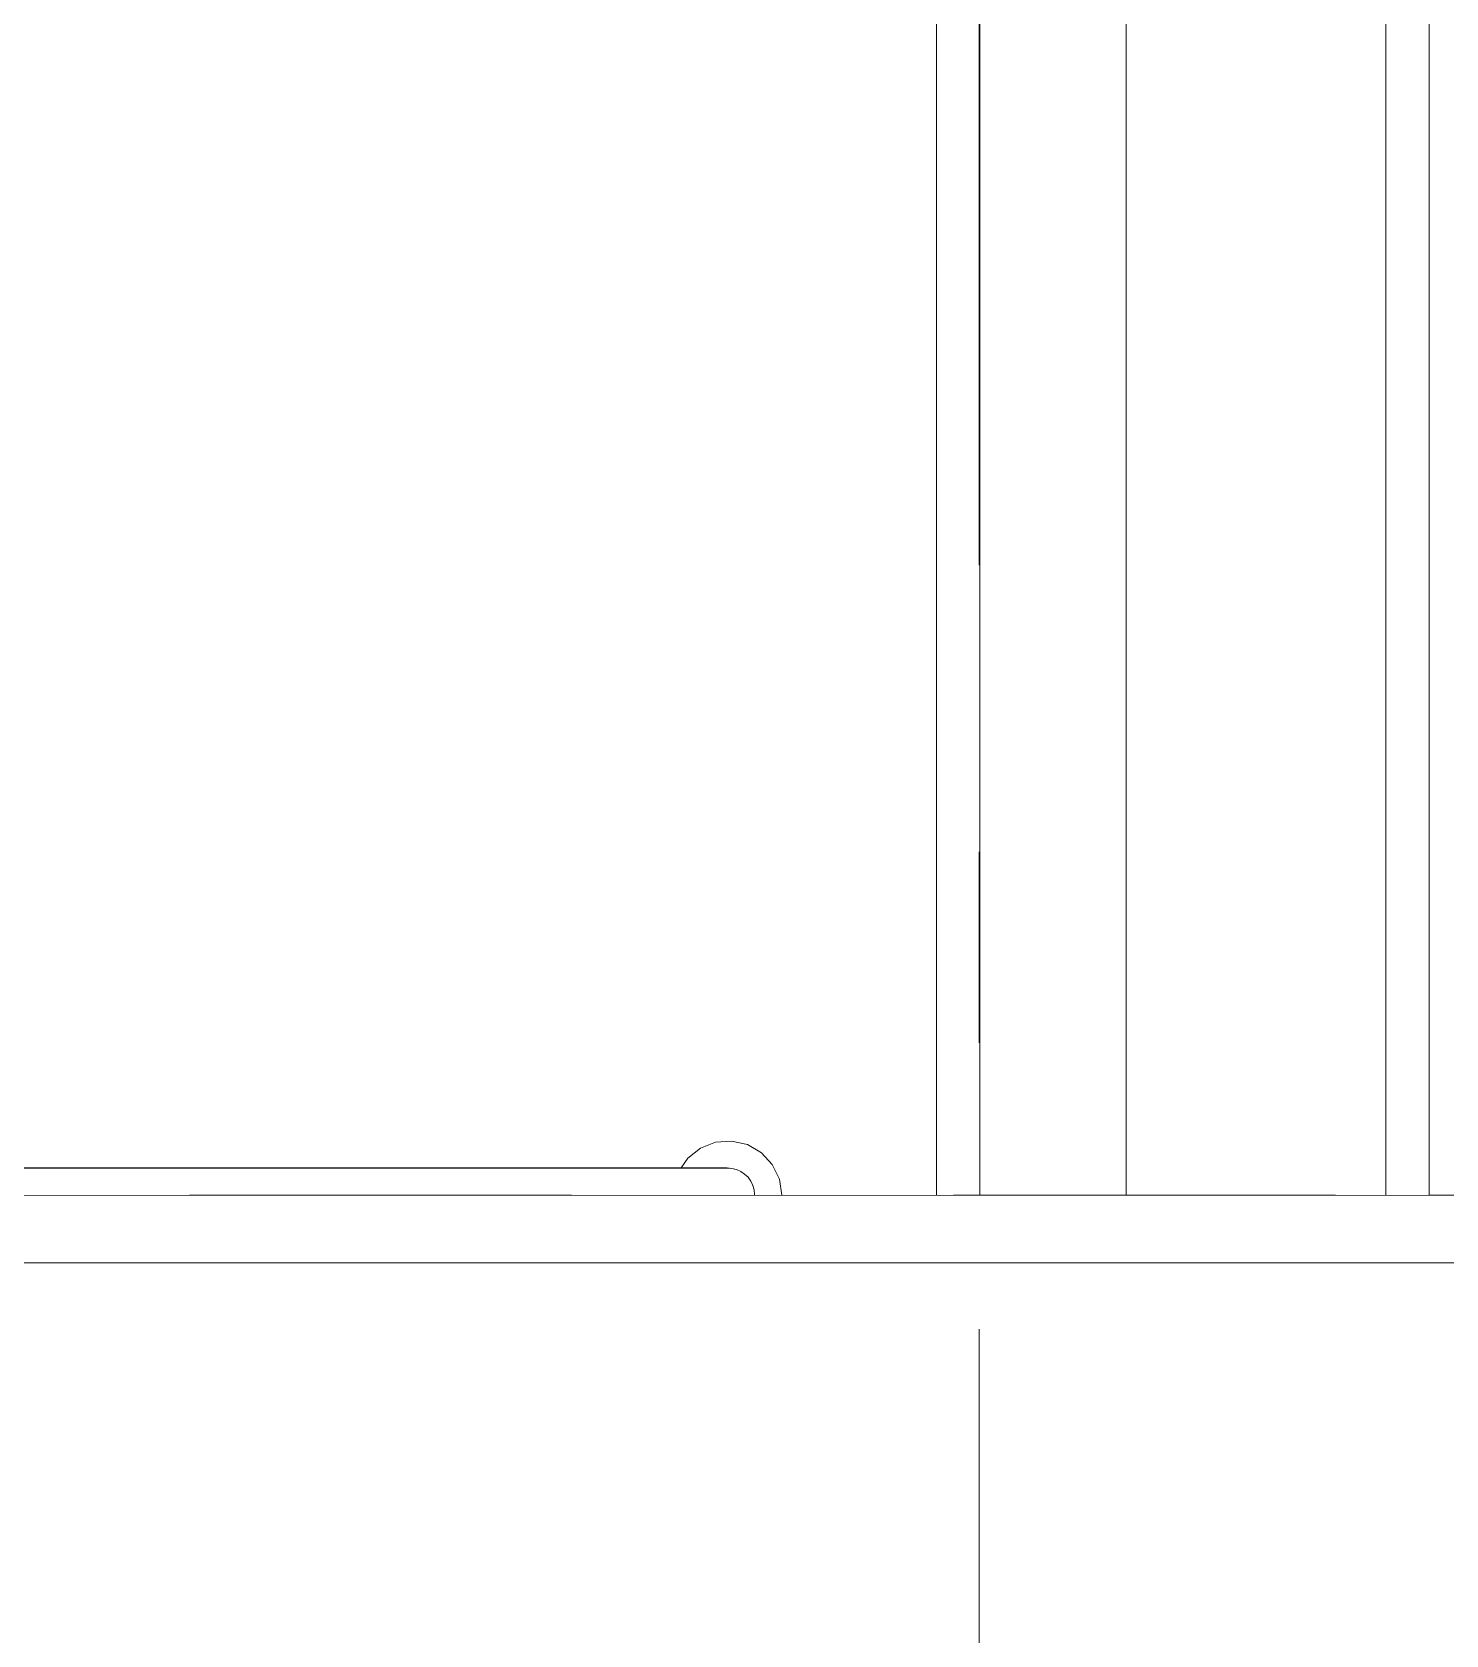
# Model space of a CAD drawing. Header units: millimetres. Extents: x -48147 to 1417267, y -496296 to 18123.
# Drawn here: x 1380182 to 1380704, y -487385 to -486793 of the extents above; entities that cross this region are included whole.
import ezdxf
from ezdxf.enums import TextEntityAlignment as Align

# ---------------------------------------------------------------- set-up
doc = ezdxf.new("R2010")
doc.units = ezdxf.units.MM
doc.header["$MEASUREMENT"] = 0
for name, pattern in [('Dashed', [2822.222233, 1411.111116, -1411.111116]), ('Double Dashed', [546.805537, 264.583325, -105.833328, 70.555556, -105.833328]), ('Wipeout_Contour', [1000, 0, -1000])]:
    doc.linetypes.add(name, pattern=pattern)
for name, color, linetype, lineweight, true_color in [('0_Pen_No__105', 7, 'Continuous', 15, 0xa6a6a6), ('New_A-15-MG_Structural_Grid_Phase_2_Pen_No__222', 7, 'Continuous', 13, 0x65af33), ('New_A-35-M_FFE_Sanitary_Pen_No__74', 7, 'Continuous', 20, 0x606060), ('New_ArchiCAD Doors_Pen_No__63', 7, 'Continuous', 20, 0x606060)]:
    doc.layers.add(name, color=color, linetype=linetype, lineweight=lineweight, true_color=true_color)
for name, color, linetype in [('New_A-15-MG_Structural_Grid_Phase_2', 7, 'Continuous'), ('New_A-20-M_Floor_Slab', 7, 'Continuous'), ('New_A-25-M_Wall_Int', 7, 'Continuous'), ('New_A-35-M_FFE_Sanitary', 7, 'Continuous'), ('New_ArchiCAD Doors', 7, 'Continuous')]:
    doc.layers.add(name, color=color, linetype=linetype)
doc.layers.add('New_A-20-M_Floor_Slab_Pen_No__4', color=7, linetype='Continuous', lineweight=20)
doc.styles.add('GENERATED_STYLE_2', font='')
doc.styles.get('GENERATED_STYLE_2').set_extended_font_data('Swis721 BT')

# ---------------------------------------------------------------- blocks, each defined once
blk = doc.blocks.new('Section Elem_10_2', base_point=(1376122.47, -491272.82))
at = {"color": 254, "linetype": 'Wipeout_Contour', "lineweight": 0, "ltscale": 5852456.541347452}
blk.add_wipeout([(1376240.54, -487222.82), (1376240.54, -487247.82), (1382964.75, -487247.82), (1382964.75, -487222.82)], dxfattribs=at).dxf.layer = 'New_A-20-M_Floor_Slab'
at = {"layer": 'New_A-20-M_Floor_Slab_Pen_No__4', "linetype": 'Continuous'}
for p, q in [((1380531.99, -487222.82), (1376265.47, -487222.82)), ((1382964.75, -487222.82), (1380585.99, -487222.82))]:
    blk.add_line(p, q, dxfattribs=at)
at = {"color": 254, "linetype": 'Wipeout_Contour', "lineweight": 0, "ltscale": 5852656.399980441}
blk.add_wipeout([(1376240.54, -487247.82), (1376240.54, -487522.82), (1382964.75, -487522.82), (1382964.75, -487247.82)], dxfattribs=at).dxf.layer = 'New_A-20-M_Floor_Slab'
at = {"layer": 'New_A-20-M_Floor_Slab_Pen_No__4', "linetype": 'Continuous'}
blk.add_line((1382964.75, -487247.82), (1376240.54, -487247.82), dxfattribs=at)
blk = doc.blocks.new('Section Elem_36_2', base_point=(1376122.47, -491272.82))
at = {"color": 254, "linetype": 'Wipeout_Contour', "lineweight": 0, "ltscale": 39514245.76056663}
blk.add_wipeout([(1379695.72, -484247.82), (1379695.72, -487222.82), (1379819.01, -487222.82), (1379819.01, -487219.84), (1379820.76, -487214.14), (1379824.12, -487209.22), (1379828.78, -487205.5), (1379834.33, -487203.32), (1379840.28, -487202.88), (1379846.09, -487204.2), (1379851.25, -487207.19), (1379855.31, -487211.56), (1379855.92, -487212.82), (1380421.67, -487212.82), (1380424.12, -487209.22), (1380428.78, -487205.5), (1380434.33, -487203.32), (1380440.28, -487202.88), (1380446.09, -487204.2), (1380451.25, -487207.19), (1380455.31, -487211.56), (1380457.9, -487216.93), (1380458.78, -487222.82), (1380515.99, -487222.82), (1380515.99, -484764.82), (1380531.99, -484764.82), (1380531.99, -484247.82)], dxfattribs=at).dxf.layer = 'New_A-25-M_Wall_Int'
blk = doc.blocks.new('Section Elem_69_2', base_point=(1376122.47, -491272.82))
at = {"color": 254, "linetype": 'Wipeout_Contour', "lineweight": 0, "ltscale": 5854324.654486628}
blk.add_wipeout([(1380531.99, -484830.82), (1380515.99, -484830.82), (1380515.99, -487222.82), (1380531.99, -487222.82)], dxfattribs=at).dxf.layer = 'New_ArchiCAD Doors'
at = {"color": 254, "linetype": 'Wipeout_Contour', "lineweight": 0, "ltscale": 5854950.977162401}
blk.add_wipeout([(1380681.99, -484830.82), (1380681.99, -487222.82), (1380697.99, -487222.82), (1380697.99, -484830.82)], dxfattribs=at).dxf.layer = 'New_ArchiCAD Doors'
at = {"layer": 'New_ArchiCAD Doors_Pen_No__63', "linetype": 'Continuous'}
for p, q in [((1380515.99, -487222.82), (1380515.99, -484830.82)), ((1380697.99, -487222.82), (1380697.99, -484830.82))]:
    blk.add_line(p, q, dxfattribs=at)
at = {"color": 254, "linetype": 'Wipeout_Contour', "lineweight": 0, "ltscale": 5854744.325655268}
blk.add_wipeout([(1380585.99, -484837.82), (1380585.99, -487222.82), (1380681.99, -487222.82), (1380681.99, -484837.82)], dxfattribs=at).dxf.layer = 'New_ArchiCAD Doors'
at = {"layer": 'New_ArchiCAD Doors_Pen_No__63', "linetype": 'Continuous'}
blk.add_line((1380681.99, -487222.82), (1380681.99, -484837.82), dxfattribs=at)
at = {"color": 254, "linetype": 'Wipeout_Contour', "lineweight": 0, "ltscale": 5854450.74567946}
blk.add_wipeout([(1380531.99, -487222.82), (1380585.99, -487222.82), (1380585.99, -484821.82), (1380531.99, -484821.82)], dxfattribs=at).dxf.layer = 'New_ArchiCAD Doors'
at = {"layer": 'New_ArchiCAD Doors_Pen_No__63', "linetype": 'Continuous'}
for p, q in [((1380531.99, -484830.82), (1380531.99, -487222.82)), ((1380585.99, -484837.82), (1380585.99, -487222.82))]:
    blk.add_line(p, q, dxfattribs=at)
blk = doc.blocks.new('Section Elem_214_2', base_point=(1376122.47, -491272.82))
at = {"color": 254, "linetype": 'Wipeout_Contour', "lineweight": 0, "ltscale": 5854447.150754228}
blk.add_wipeout([(1379888.79, -487212.82), (1379888.7, -487212.95), (1380388.87, -487212.95), (1380388.77, -487212.82)], dxfattribs=at).dxf.layer = 'New_A-35-M_FFE_Sanitary'
at = {"color": 254, "linetype": 'Wipeout_Contour', "lineweight": 0, "ltscale": 5854447.512404687}
blk.add_wipeout([(1379888.7, -487212.95), (1379888.6, -487213.37), (1380388.97, -487213.37), (1380388.87, -487212.95)], dxfattribs=at).dxf.layer = 'New_A-35-M_FFE_Sanitary'
at = {"color": 254, "linetype": 'Wipeout_Contour', "lineweight": 0, "ltscale": 5854448.265127281}
blk.add_wipeout([(1379888.6, -487213.37), (1379888.51, -487214.08), (1380389.06, -487214.08), (1380388.97, -487213.37)], dxfattribs=at).dxf.layer = 'New_A-35-M_FFE_Sanitary'
at = {"color": 254, "linetype": 'Wipeout_Contour', "lineweight": 0, "ltscale": 5854449.386052071}
blk.add_wipeout([(1379888.51, -487214.08), (1379888.43, -487215.05), (1380389.14, -487215.05), (1380389.06, -487214.08)], dxfattribs=at).dxf.layer = 'New_A-35-M_FFE_Sanitary'
at = {"color": 254, "linetype": 'Wipeout_Contour', "lineweight": 0, "ltscale": 5854450.841121914}
blk.add_wipeout([(1379888.43, -487215.05), (1379888.36, -487216.26), (1380389.21, -487216.26), (1380389.14, -487215.05)], dxfattribs=at).dxf.layer = 'New_A-35-M_FFE_Sanitary'
at = {"color": 254, "linetype": 'Wipeout_Contour', "lineweight": 0, "ltscale": 5855411.492956734}
blk.add_wipeout([(1380388.77, -487212.82), (1380388.87, -487212.95), (1380400.26, -487212.94), (1380399.87, -487212.82)], dxfattribs=at).dxf.layer = 'New_A-35-M_FFE_Sanitary'
at = {"color": 254, "linetype": 'Wipeout_Contour', "lineweight": 0, "ltscale": 5854452.586127082}
blk.add_wipeout([(1379888.36, -487216.26), (1379888.3, -487217.67), (1380389.27, -487217.67), (1380389.21, -487216.26)], dxfattribs=at).dxf.layer = 'New_A-35-M_FFE_Sanitary'
at = {"color": 254, "linetype": 'Wipeout_Contour', "lineweight": 0, "ltscale": 5855412.75948678}
blk.add_wipeout([(1380388.87, -487212.95), (1380388.97, -487213.37), (1380400.64, -487213.37), (1380400.26, -487212.94)], dxfattribs=at).dxf.layer = 'New_A-35-M_FFE_Sanitary'
at = {"color": 254, "linetype": 'Wipeout_Contour', "lineweight": 0, "ltscale": 5854454.568048332}
blk.add_wipeout([(1379888.3, -487217.67), (1379888.26, -487219.24), (1380389.31, -487219.24), (1380389.27, -487217.67)], dxfattribs=at).dxf.layer = 'New_A-35-M_FFE_Sanitary'
at = {"color": 254, "linetype": 'Wipeout_Contour', "lineweight": 0, "ltscale": 5855414.377513422}
blk.add_wipeout([(1380388.97, -487213.37), (1380389.06, -487214.08), (1380401, -487214.08), (1380400.64, -487213.37)], dxfattribs=at).dxf.layer = 'New_A-35-M_FFE_Sanitary'
at = {"color": 254, "linetype": 'Wipeout_Contour', "lineweight": 0, "ltscale": 5854456.726667644}
blk.add_wipeout([(1379888.26, -487219.24), (1379888.23, -487220.91), (1380389.34, -487220.91), (1380389.31, -487219.24)], dxfattribs=at).dxf.layer = 'New_A-35-M_FFE_Sanitary'
at = {"color": 254, "linetype": 'Wipeout_Contour', "lineweight": 0, "ltscale": 5855416.298109139}
blk.add_wipeout([(1380389.06, -487214.08), (1380389.14, -487215.05), (1380401.32, -487215.05), (1380401, -487214.08)], dxfattribs=at).dxf.layer = 'New_A-35-M_FFE_Sanitary'
at = {"color": 254, "linetype": 'Wipeout_Contour', "lineweight": 0, "ltscale": 5854458.996397715}
blk.add_wipeout([(1379888.23, -487220.91), (1379888.22, -487222.65), (1380389.35, -487222.65), (1380389.34, -487220.91)], dxfattribs=at).dxf.layer = 'New_A-35-M_FFE_Sanitary'
at = {"color": 254, "linetype": 'Wipeout_Contour', "lineweight": 0, "ltscale": 5855418.462947849}
blk.add_wipeout([(1380389.14, -487215.05), (1380389.21, -487216.26), (1380401.6, -487216.26), (1380401.32, -487215.05)], dxfattribs=at).dxf.layer = 'New_A-35-M_FFE_Sanitary'
at = {"color": 254, "linetype": 'Wipeout_Contour', "lineweight": 0, "ltscale": 5854460.266973183}
blk.add_wipeout([(1380389.35, -487222.65), (1379888.22, -487222.65), (1379888.22, -487222.82), (1380389.34, -487222.82)], dxfattribs=at).dxf.layer = 'New_A-35-M_FFE_Sanitary'
at = {"layer": 'New_A-35-M_FFE_Sanitary_Pen_No__74', "linetype": 'Continuous'}
blk.add_line((1379888.79, -487212.82), (1380388.77, -487212.82), dxfattribs=at)
at = {"color": 254, "linetype": 'Wipeout_Contour', "lineweight": 0, "ltscale": 5855452.914447132}
blk.add_wipeout([(1380399.87, -487212.82), (1380400.26, -487212.94), (1380411.16, -487212.94), (1380410.4, -487212.82)], dxfattribs=at).dxf.layer = 'New_A-35-M_FFE_Sanitary'
at = {"color": 254, "linetype": 'Wipeout_Contour', "lineweight": 0, "ltscale": 5855420.806253042}
blk.add_wipeout([(1380389.21, -487216.26), (1380389.27, -487217.67), (1380401.83, -487217.67), (1380401.6, -487216.26)], dxfattribs=at).dxf.layer = 'New_A-35-M_FFE_Sanitary'
at = {"color": 254, "linetype": 'Wipeout_Contour', "lineweight": 0, "ltscale": 5855455.410721776}
blk.add_wipeout([(1380400.26, -487212.94), (1380400.64, -487213.37), (1380411.9, -487213.37), (1380411.16, -487212.94)], dxfattribs=at).dxf.layer = 'New_A-35-M_FFE_Sanitary'
at = {"color": 254, "linetype": 'Wipeout_Contour', "lineweight": 0, "ltscale": 5855423.256808929}
blk.add_wipeout([(1380389.27, -487217.67), (1380389.31, -487219.24), (1380402, -487219.24), (1380401.83, -487217.67)], dxfattribs=at).dxf.layer = 'New_A-35-M_FFE_Sanitary'
at = {"color": 254, "linetype": 'Wipeout_Contour', "lineweight": 0, "ltscale": 5855458.206058397}
blk.add_wipeout([(1380400.64, -487213.37), (1380401, -487214.08), (1380412.6, -487214.08), (1380411.9, -487213.37)], dxfattribs=at).dxf.layer = 'New_A-35-M_FFE_Sanitary'
at = {"color": 254, "linetype": 'Wipeout_Contour', "lineweight": 0, "ltscale": 5855425.740128679}
blk.add_wipeout([(1380389.31, -487219.24), (1380389.34, -487220.91), (1380402.11, -487220.91), (1380402, -487219.24)], dxfattribs=at).dxf.layer = 'New_A-35-M_FFE_Sanitary'
at = {"color": 254, "linetype": 'Wipeout_Contour', "lineweight": 0, "ltscale": 5855461.215550686}
blk.add_wipeout([(1380401, -487214.08), (1380401.32, -487215.05), (1380413.23, -487215.05), (1380412.6, -487214.08)], dxfattribs=at).dxf.layer = 'New_A-35-M_FFE_Sanitary'
at = {"color": 254, "linetype": 'Wipeout_Contour', "lineweight": 0, "ltscale": 5855428.180721106}
blk.add_wipeout([(1380389.34, -487220.91), (1380389.35, -487222.65), (1380402.15, -487222.65), (1380402.11, -487220.91)], dxfattribs=at).dxf.layer = 'New_A-35-M_FFE_Sanitary'
at = {"color": 254, "linetype": 'Wipeout_Contour', "lineweight": 0, "ltscale": 5855464.347759959}
blk.add_wipeout([(1380401.32, -487215.05), (1380401.6, -487216.26), (1380413.77, -487216.26), (1380413.23, -487215.05)], dxfattribs=at).dxf.layer = 'New_A-35-M_FFE_Sanitary'
at = {"color": 254, "linetype": 'Wipeout_Contour', "lineweight": 0, "ltscale": 5855429.495708725}
blk.add_wipeout([(1380389.34, -487222.82), (1380402.15, -487222.82), (1380402.15, -487222.65), (1380389.35, -487222.65)], dxfattribs=at).dxf.layer = 'New_A-35-M_FFE_Sanitary'
at = {"layer": 'New_A-35-M_FFE_Sanitary_Pen_No__74', "linetype": 'Continuous'}
blk.add_line((1380388.77, -487212.82), (1380399.87, -487212.82), dxfattribs=at)
at = {"color": 254, "linetype": 'Wipeout_Contour', "lineweight": 0, "ltscale": 5855491.253800701}
blk.add_wipeout([(1380410.4, -487212.82), (1380411.16, -487212.94), (1380420.94, -487212.94), (1380419.85, -487212.82)], dxfattribs=at).dxf.layer = 'New_A-35-M_FFE_Sanitary'
at = {"color": 254, "linetype": 'Wipeout_Contour', "lineweight": 0, "ltscale": 5855467.507495888}
blk.add_wipeout([(1380401.6, -487216.26), (1380401.83, -487217.67), (1380414.22, -487217.67), (1380413.77, -487216.26)], dxfattribs=at).dxf.layer = 'New_A-35-M_FFE_Sanitary'
at = {"color": 254, "linetype": 'Wipeout_Contour', "lineweight": 0, "ltscale": 5855495.055378006}
blk.add_wipeout([(1380411.16, -487212.94), (1380411.9, -487213.37), (1380422, -487213.37), (1380420.94, -487212.94)], dxfattribs=at).dxf.layer = 'New_A-35-M_FFE_Sanitary'
at = {"color": 254, "linetype": 'Wipeout_Contour', "lineweight": 0, "ltscale": 5855470.598712209}
blk.add_wipeout([(1380401.83, -487217.67), (1380402, -487219.24), (1380414.55, -487219.24), (1380414.22, -487217.67)], dxfattribs=at).dxf.layer = 'New_A-35-M_FFE_Sanitary'
at = {"color": 254, "linetype": 'Wipeout_Contour', "lineweight": 0, "ltscale": 5855499.100303042}
blk.add_wipeout([(1380411.9, -487213.37), (1380412.6, -487214.08), (1380423, -487214.08), (1380422, -487213.37)], dxfattribs=at).dxf.layer = 'New_A-35-M_FFE_Sanitary'
at = {"color": 254, "linetype": 'Wipeout_Contour', "lineweight": 0, "ltscale": 5855473.527429025}
blk.add_wipeout([(1380402, -487219.24), (1380402.11, -487220.91), (1380414.76, -487220.91), (1380414.55, -487219.24)], dxfattribs=at).dxf.layer = 'New_A-35-M_FFE_Sanitary'
at = {"color": 254, "linetype": 'Wipeout_Contour', "lineweight": 0, "ltscale": 5855503.265688349}
blk.add_wipeout([(1380412.6, -487214.08), (1380413.23, -487215.05), (1380423.91, -487215.05), (1380423, -487214.08)], dxfattribs=at).dxf.layer = 'New_A-35-M_FFE_Sanitary'
at = {"color": 254, "linetype": 'Wipeout_Contour', "lineweight": 0, "ltscale": 5855476.204592713}
blk.add_wipeout([(1380402.11, -487220.91), (1380402.15, -487222.65), (1380414.84, -487222.65), (1380414.76, -487220.91)], dxfattribs=at).dxf.layer = 'New_A-35-M_FFE_Sanitary'
at = {"color": 254, "linetype": 'Wipeout_Contour', "lineweight": 0, "ltscale": 5855507.424962041}
blk.add_wipeout([(1380413.23, -487215.05), (1380413.77, -487216.26), (1380424.69, -487216.26), (1380423.91, -487215.05)], dxfattribs=at).dxf.layer = 'New_A-35-M_FFE_Sanitary'
at = {"color": 254, "linetype": 'Wipeout_Contour', "lineweight": 0, "ltscale": 5855477.578659666}
blk.add_wipeout([(1380402.15, -487222.82), (1380414.84, -487222.82), (1380414.84, -487222.65), (1380402.15, -487222.65)], dxfattribs=at).dxf.layer = 'New_A-35-M_FFE_Sanitary'
at = {"layer": 'New_A-35-M_FFE_Sanitary_Pen_No__74', "linetype": 'Continuous'}
blk.add_line((1380399.87, -487212.82), (1380410.4, -487212.82), dxfattribs=at)
at = {"color": 254, "linetype": 'Wipeout_Contour', "lineweight": 0, "ltscale": 5855524.52304751}
blk.add_wipeout([(1380419.85, -487212.82), (1380420.94, -487212.94), (1380429.11, -487212.94), (1380427.74, -487212.82)], dxfattribs=at).dxf.layer = 'New_A-35-M_FFE_Sanitary'
at = {"color": 254, "linetype": 'Wipeout_Contour', "lineweight": 0, "ltscale": 5855511.451716405}
blk.add_wipeout([(1380413.77, -487216.26), (1380414.22, -487217.67), (1380425.34, -487217.67), (1380424.69, -487216.26)], dxfattribs=at).dxf.layer = 'New_A-35-M_FFE_Sanitary'
at = {"color": 254, "linetype": 'Wipeout_Contour', "lineweight": 0, "ltscale": 5855529.457364959}
blk.add_wipeout([(1380420.94, -487212.94), (1380422, -487213.37), (1380430.44, -487213.37), (1380429.11, -487212.94)], dxfattribs=at).dxf.layer = 'New_A-35-M_FFE_Sanitary'
at = {"color": 254, "linetype": 'Wipeout_Contour', "lineweight": 0, "ltscale": 5855515.223552173}
blk.add_wipeout([(1380414.22, -487217.67), (1380414.55, -487219.24), (1380425.82, -487219.24), (1380425.34, -487217.67)], dxfattribs=at).dxf.layer = 'New_A-35-M_FFE_Sanitary'
at = {"color": 254, "linetype": 'Wipeout_Contour', "lineweight": 0, "ltscale": 5855534.586696636}
blk.add_wipeout([(1380422, -487213.37), (1380423, -487214.08), (1380431.69, -487214.08), (1380430.44, -487213.37)], dxfattribs=at).dxf.layer = 'New_A-35-M_FFE_Sanitary'
at = {"color": 254, "linetype": 'Wipeout_Contour', "lineweight": 0, "ltscale": 5855518.625801442}
blk.add_wipeout([(1380414.55, -487219.24), (1380414.76, -487220.91), (1380426.12, -487220.91), (1380425.82, -487219.24)], dxfattribs=at).dxf.layer = 'New_A-35-M_FFE_Sanitary'
at = {"color": 254, "linetype": 'Wipeout_Contour', "lineweight": 0, "ltscale": 5855539.755191859}
blk.add_wipeout([(1380423, -487214.08), (1380423.91, -487215.05), (1380432.83, -487215.05), (1380431.69, -487214.08)], dxfattribs=at).dxf.layer = 'New_A-35-M_FFE_Sanitary'
at = {"color": 254, "linetype": 'Wipeout_Contour', "lineweight": 0, "ltscale": 5855521.555016061}
blk.add_wipeout([(1380414.76, -487220.91), (1380414.84, -487222.65), (1380426.23, -487222.65), (1380426.12, -487220.91)], dxfattribs=at).dxf.layer = 'New_A-35-M_FFE_Sanitary'
at = {"color": 254, "linetype": 'Wipeout_Contour', "lineweight": 0, "ltscale": 5855544.805786422}
blk.add_wipeout([(1380423.91, -487215.05), (1380424.69, -487216.26), (1380433.81, -487216.26), (1380432.83, -487215.05)], dxfattribs=at).dxf.layer = 'New_A-35-M_FFE_Sanitary'
at = {"color": 254, "linetype": 'Wipeout_Contour', "lineweight": 0, "ltscale": 5855522.993679842}
blk.add_wipeout([(1380414.84, -487222.82), (1380426.22, -487222.82), (1380426.23, -487222.65), (1380414.84, -487222.65)], dxfattribs=at).dxf.layer = 'New_A-35-M_FFE_Sanitary'
at = {"color": 254, "linetype": 'Wipeout_Contour', "lineweight": 0, "ltscale": 5855551.05351661}
blk.add_wipeout([(1380427.74, -487212.82), (1380429.11, -487212.94), (1380435.25, -487212.94), (1380433.68, -487212.82)], dxfattribs=at).dxf.layer = 'New_A-35-M_FFE_Sanitary'
at = {"color": 254, "linetype": 'Wipeout_Contour', "lineweight": 0, "ltscale": 5855549.584977852}
blk.add_wipeout([(1380424.69, -487216.26), (1380425.34, -487217.67), (1380434.62, -487217.67), (1380433.81, -487216.26)], dxfattribs=at).dxf.layer = 'New_A-35-M_FFE_Sanitary'
at = {"color": 254, "linetype": 'Wipeout_Contour', "lineweight": 0, "ltscale": 5855556.891245192}
blk.add_wipeout([(1380429.11, -487212.94), (1380430.44, -487213.37), (1380436.79, -487213.37), (1380435.25, -487212.94)], dxfattribs=at).dxf.layer = 'New_A-35-M_FFE_Sanitary'
at = {"color": 254, "linetype": 'Wipeout_Contour', "lineweight": 0, "ltscale": 5855553.947492872}
blk.add_wipeout([(1380425.34, -487217.67), (1380425.82, -487219.24), (1380435.22, -487219.24), (1380434.62, -487217.67)], dxfattribs=at).dxf.layer = 'New_A-35-M_FFE_Sanitary'
at = {"color": 254, "linetype": 'Wipeout_Contour', "lineweight": 0, "ltscale": 5855562.885471315}
blk.add_wipeout([(1380430.44, -487213.37), (1380431.69, -487214.08), (1380438.23, -487214.08), (1380436.79, -487213.37)], dxfattribs=at).dxf.layer = 'New_A-35-M_FFE_Sanitary'
at = {"color": 254, "linetype": 'Wipeout_Contour', "lineweight": 0, "ltscale": 5855557.760705127}
blk.add_wipeout([(1380425.82, -487219.24), (1380426.12, -487220.91), (1380435.6, -487220.91), (1380435.22, -487219.24)], dxfattribs=at).dxf.layer = 'New_A-35-M_FFE_Sanitary'
at = {"color": 254, "linetype": 'Wipeout_Contour', "lineweight": 0, "ltscale": 5855568.854048534}
blk.add_wipeout([(1380431.69, -487214.08), (1380432.83, -487215.05), (1380439.54, -487215.05), (1380438.23, -487214.08)], dxfattribs=at).dxf.layer = 'New_A-35-M_FFE_Sanitary'
at = {"color": 254, "linetype": 'Wipeout_Contour', "lineweight": 0, "ltscale": 5855560.908669147}
blk.add_wipeout([(1380426.12, -487220.91), (1380426.23, -487222.65), (1380435.74, -487222.65), (1380435.6, -487220.91)], dxfattribs=at).dxf.layer = 'New_A-35-M_FFE_Sanitary'
at = {"color": 254, "linetype": 'Wipeout_Contour', "lineweight": 0, "ltscale": 5855574.615586396}
blk.add_wipeout([(1380432.83, -487215.05), (1380433.81, -487216.26), (1380440.68, -487216.26), (1380439.54, -487215.05)], dxfattribs=at).dxf.layer = 'New_A-35-M_FFE_Sanitary'
at = {"color": 254, "linetype": 'Wipeout_Contour', "lineweight": 0, "ltscale": 5855562.403407583}
blk.add_wipeout([(1380426.22, -487222.82), (1380435.73, -487222.82), (1380435.74, -487222.65), (1380426.23, -487222.65)], dxfattribs=at).dxf.layer = 'New_A-35-M_FFE_Sanitary'
at = {"color": 254, "linetype": 'Wipeout_Contour', "lineweight": 0, "ltscale": 5855569.513860067}
blk.add_wipeout([(1380433.68, -487212.82), (1380435.25, -487212.94), (1380439.07, -487212.94), (1380437.36, -487212.82)], dxfattribs=at).dxf.layer = 'New_A-35-M_FFE_Sanitary'
at = {"color": 254, "linetype": 'Wipeout_Contour', "lineweight": 0, "ltscale": 5855579.994964559}
blk.add_wipeout([(1380433.81, -487216.26), (1380434.62, -487217.67), (1380441.6, -487217.67), (1380440.68, -487216.26)], dxfattribs=at).dxf.layer = 'New_A-35-M_FFE_Sanitary'
at = {"color": 254, "linetype": 'Wipeout_Contour', "lineweight": 0, "ltscale": 5855575.980441049}
blk.add_wipeout([(1380435.25, -487212.94), (1380436.79, -487213.37), (1380440.73, -487213.37), (1380439.07, -487212.94)], dxfattribs=at).dxf.layer = 'New_A-35-M_FFE_Sanitary'
at = {"color": 254, "linetype": 'Wipeout_Contour', "lineweight": 0, "ltscale": 5855584.828656528}
blk.add_wipeout([(1380434.62, -487217.67), (1380435.22, -487219.24), (1380442.3, -487219.24), (1380441.6, -487217.67)], dxfattribs=at).dxf.layer = 'New_A-35-M_FFE_Sanitary'
at = {"color": 254, "linetype": 'Wipeout_Contour', "lineweight": 0, "ltscale": 5855582.576780074}
blk.add_wipeout([(1380436.79, -487213.37), (1380438.23, -487214.08), (1380442.29, -487214.08), (1380440.73, -487213.37)], dxfattribs=at).dxf.layer = 'New_A-35-M_FFE_Sanitary'
at = {"color": 254, "linetype": 'Wipeout_Contour', "lineweight": 0, "ltscale": 5855588.969701439}
blk.add_wipeout([(1380435.22, -487219.24), (1380435.6, -487220.91), (1380442.73, -487220.91), (1380442.3, -487219.24)], dxfattribs=at).dxf.layer = 'New_A-35-M_FFE_Sanitary'
at = {"color": 254, "linetype": 'Wipeout_Contour', "lineweight": 0, "ltscale": 5855589.102416472}
blk.add_wipeout([(1380438.23, -487214.08), (1380439.54, -487215.05), (1380443.71, -487215.05), (1380442.29, -487214.08)], dxfattribs=at).dxf.layer = 'New_A-35-M_FFE_Sanitary'
at = {"color": 254, "linetype": 'Wipeout_Contour', "lineweight": 0, "ltscale": 5855592.292173099}
blk.add_wipeout([(1380435.6, -487220.91), (1380435.74, -487222.65), (1380442.9, -487222.65), (1380442.73, -487220.91)], dxfattribs=at).dxf.layer = 'New_A-35-M_FFE_Sanitary'
at = {"color": 254, "linetype": 'Wipeout_Contour', "lineweight": 0, "ltscale": 5855595.359013597}
blk.add_wipeout([(1380439.54, -487215.05), (1380440.68, -487216.26), (1380444.94, -487216.26), (1380443.71, -487215.05)], dxfattribs=at).dxf.layer = 'New_A-35-M_FFE_Sanitary'
at = {"color": 254, "linetype": 'Wipeout_Contour', "lineweight": 0, "ltscale": 5855593.831560032}
blk.add_wipeout([(1380435.73, -487222.82), (1380442.89, -487222.82), (1380442.9, -487222.65), (1380435.74, -487222.65)], dxfattribs=at).dxf.layer = 'New_A-35-M_FFE_Sanitary'
at = {"color": 254, "linetype": 'Wipeout_Contour', "lineweight": 0, "ltscale": 5855578.960763258}
blk.add_wipeout([(1380437.36, -487212.82), (1380439.07, -487212.94), (1380440.35, -487212.95), (1380438.61, -487212.82)], dxfattribs=at).dxf.layer = 'New_A-35-M_FFE_Sanitary'
at = {"color": 254, "linetype": 'Wipeout_Contour', "lineweight": 0, "ltscale": 5855601.156385871}
blk.add_wipeout([(1380440.68, -487216.26), (1380441.6, -487217.67), (1380445.94, -487217.67), (1380444.94, -487216.26)], dxfattribs=at).dxf.layer = 'New_A-35-M_FFE_Sanitary'
at = {"color": 254, "linetype": 'Wipeout_Contour', "lineweight": 0, "ltscale": 5855585.730380945}
blk.add_wipeout([(1380439.07, -487212.94), (1380440.73, -487213.37), (1380442.04, -487213.37), (1380440.35, -487212.95)], dxfattribs=at).dxf.layer = 'New_A-35-M_FFE_Sanitary'
at = {"color": 254, "linetype": 'Wipeout_Contour', "lineweight": 0, "ltscale": 5855606.318277639}
blk.add_wipeout([(1380441.6, -487217.67), (1380442.3, -487219.24), (1380446.69, -487219.24), (1380445.94, -487217.67)], dxfattribs=at).dxf.layer = 'New_A-35-M_FFE_Sanitary'
at = {"color": 254, "linetype": 'Wipeout_Contour', "lineweight": 0, "ltscale": 5855592.616950743}
blk.add_wipeout([(1380440.73, -487213.37), (1380442.29, -487214.08), (1380443.63, -487214.08), (1380442.04, -487213.37)], dxfattribs=at).dxf.layer = 'New_A-35-M_FFE_Sanitary'
at = {"color": 254, "linetype": 'Wipeout_Contour', "lineweight": 0, "ltscale": 5855610.687718602}
blk.add_wipeout([(1380442.3, -487219.24), (1380442.73, -487220.91), (1380447.16, -487220.91), (1380446.69, -487219.24)], dxfattribs=at).dxf.layer = 'New_A-35-M_FFE_Sanitary'
at = {"color": 254, "linetype": 'Wipeout_Contour', "lineweight": 0, "ltscale": 5855599.411407527}
blk.add_wipeout([(1380442.29, -487214.08), (1380443.71, -487215.05), (1380445.08, -487215.05), (1380443.63, -487214.08)], dxfattribs=at).dxf.layer = 'New_A-35-M_FFE_Sanitary'
at = {"color": 254, "linetype": 'Wipeout_Contour', "lineweight": 0, "ltscale": 5855614.131793655}
blk.add_wipeout([(1380442.73, -487220.91), (1380442.9, -487222.65), (1380447.34, -487222.65), (1380447.16, -487220.91)], dxfattribs=at).dxf.layer = 'New_A-35-M_FFE_Sanitary'
at = {"color": 254, "linetype": 'Wipeout_Contour', "lineweight": 0, "ltscale": 5855605.907276892}
blk.add_wipeout([(1380443.71, -487215.05), (1380444.94, -487216.26), (1380446.33, -487216.26), (1380445.08, -487215.05)], dxfattribs=at).dxf.layer = 'New_A-35-M_FFE_Sanitary'
at = {"color": 254, "linetype": 'Wipeout_Contour', "lineweight": 0, "ltscale": 5855615.702254212}
blk.add_wipeout([(1380442.89, -487222.82), (1380447.33, -487222.82), (1380447.34, -487222.65), (1380442.9, -487222.65)], dxfattribs=at).dxf.layer = 'New_A-35-M_FFE_Sanitary'
at = {"color": 254, "linetype": 'Wipeout_Contour', "lineweight": 0, "ltscale": 5855611.907117009}
blk.add_wipeout([(1380444.94, -487216.26), (1380445.94, -487217.67), (1380447.36, -487217.67), (1380446.33, -487216.26)], dxfattribs=at).dxf.layer = 'New_A-35-M_FFE_Sanitary'
at = {"color": 254, "linetype": 'Wipeout_Contour', "lineweight": 0, "ltscale": 5855617.228515327}
blk.add_wipeout([(1380445.94, -487217.67), (1380446.69, -487219.24), (1380448.12, -487219.24), (1380447.36, -487217.67)], dxfattribs=at).dxf.layer = 'New_A-35-M_FFE_Sanitary'
at = {"color": 254, "linetype": 'Wipeout_Contour', "lineweight": 0, "ltscale": 5855621.709607646}
blk.add_wipeout([(1380446.69, -487219.24), (1380447.16, -487220.91), (1380448.6, -487220.91), (1380448.12, -487219.24)], dxfattribs=at).dxf.layer = 'New_A-35-M_FFE_Sanitary'
at = {"color": 254, "linetype": 'Wipeout_Contour', "lineweight": 0, "ltscale": 5855625.213945684}
blk.add_wipeout([(1380447.16, -487220.91), (1380447.34, -487222.65), (1380448.78, -487222.65), (1380448.6, -487220.91)], dxfattribs=at).dxf.layer = 'New_A-35-M_FFE_Sanitary'
at = {"color": 254, "linetype": 'Wipeout_Contour', "lineweight": 0, "ltscale": 5855626.801470987}
blk.add_wipeout([(1380447.33, -487222.82), (1380448.77, -487222.82), (1380448.78, -487222.65), (1380447.34, -487222.65)], dxfattribs=at).dxf.layer = 'New_A-35-M_FFE_Sanitary'
at = {"color": 254, "linetype": 'Wipeout_Contour', "lineweight": 0, "ltscale": 30741887.16124165}
blk.add_wipeout([(1380424.12, -487209.22), (1380421.67, -487212.82), (1380438.61, -487212.82), (1380440.35, -487212.95), (1380442.04, -487213.37), (1380443.63, -487214.08), (1380445.08, -487215.05), (1380446.33, -487216.26), (1380447.36, -487217.67), (1380448.12, -487219.24), (1380448.6, -487220.91), (1380448.78, -487222.65), (1380448.77, -487222.82), (1380458.78, -487222.82), (1380457.9, -487216.93), (1380455.31, -487211.56), (1380451.25, -487207.19), (1380446.09, -487204.2), (1380440.28, -487202.88), (1380434.33, -487203.32), (1380428.78, -487205.5)], dxfattribs=at).dxf.layer = 'New_A-35-M_FFE_Sanitary'
at = {"layer": 'New_A-35-M_FFE_Sanitary_Pen_No__74', "linetype": 'Continuous'}
for p, q in [((1380424.12, -487209.22), (1380428.78, -487205.5)), ((1380428.78, -487205.5), (1380434.33, -487203.32)), ((1380434.33, -487203.32), (1380440.28, -487202.88)), ((1380440.28, -487202.88), (1380446.09, -487204.2)), ((1380446.09, -487204.2), (1380451.25, -487207.19)), ((1380451.25, -487207.19), (1380455.31, -487211.56)), ((1380410.4, -487212.82), (1380419.85, -487212.82)), ((1380419.85, -487212.82), (1380427.74, -487212.82)), ((1380421.67, -487212.82), (1380424.12, -487209.22)), ((1380427.74, -487212.82), (1380433.68, -487212.82)), ((1380433.68, -487212.82), (1380437.36, -487212.82)), ((1380437.36, -487212.82), (1380438.61, -487212.82)), ((1380438.61, -487212.82), (1380440.35, -487212.95)), ((1380440.35, -487212.95), (1380442.04, -487213.37)), ((1380442.04, -487213.37), (1380443.63, -487214.08)), ((1380443.63, -487214.08), (1380445.08, -487215.05)), ((1380455.31, -487211.56), (1380457.9, -487216.93)), ((1380445.08, -487215.05), (1380446.33, -487216.26)), ((1380446.33, -487216.26), (1380447.36, -487217.67)), ((1380447.36, -487217.67), (1380448.12, -487219.24)), ((1380448.12, -487219.24), (1380448.6, -487220.91)), ((1380457.9, -487216.93), (1380458.78, -487222.82)), ((1380448.6, -487220.91), (1380448.78, -487222.65)), ((1380448.78, -487222.65), (1380448.77, -487222.82))]:
    blk.add_line(p, q, dxfattribs=at)
blk = doc.blocks.new('Standard grid marker[3]_2', base_point=(1380531.74, -469868.19))
at = {"layer": 'New_A-15-MG_Structural_Grid_Phase_2_Pen_No__222', "linetype": 'Double Dashed'}
blk.add_line((1380531.74, -470868.19), (1380531.74, -494272.82), dxfattribs=at)
at = {"layer": 'New_A-15-MG_Structural_Grid_Phase_2_Pen_No__222', "style": 'GENERATED_STYLE_2'}
for tag, p in [('AC_MarkerText_1_0', (1380531.74, -469597.6)), ('AC_MarkerText_1_1', (1380531.74, -495502.23))]:
    blk.add_attdef(tag, text='', height=175, rotation=360, dxfattribs=at).set_placement(p, align=Align.MIDDLE_CENTER)
blk = doc.blocks.new('S-25 Building Section_STORY_MARKER', base_point=(1376122.47, -491272.82))
at = {"layer": '0_Pen_No__105', "linetype": 'Dashed', "ltscale": 0.1}
blk.add_line((1357662.26, -487222.82), (1413604.89, -487222.82), dxfattribs=at)

msp = doc.modelspace()

# ---------------------------------------------------------------- block references
at = {"layer": 'New_A-20-M_Floor_Slab'}
msp.add_blockref('Section Elem_10_2', (1376122.47, -491272.82), dxfattribs=at)

# ---------------------------------------------------------------- next in the draw order: block references
at = {"layer": 'New_A-25-M_Wall_Int'}
msp.add_blockref('Section Elem_36_2', (1376122.47, -491272.82), dxfattribs=at)

# ---------------------------------------------------------------- next in the draw order: block references
at = {"layer": 'New_A-35-M_FFE_Sanitary'}
msp.add_blockref('Section Elem_214_2', (1376122.47, -491272.82), dxfattribs=at)
at = {"layer": 'New_ArchiCAD Doors'}
msp.add_blockref('Section Elem_69_2', (1376122.47, -491272.82), dxfattribs=at)

# ---------------------------------------------------------------- next in the draw order: block references
at = {"layer": 'New_A-15-MG_Structural_Grid_Phase_2', "color": 8, "linetype": 'Continuous', "lineweight": 15}
msp.add_blockref('Standard grid marker[3]_2', (1380531.74, -469868.19), dxfattribs=at)

# ---------------------------------------------------------------- next in the draw order: block references
at = {"linetype": 'Continuous', "lineweight": 0}
msp.add_blockref('S-25 Building Section_STORY_MARKER', (1376122.47, -491272.82), dxfattribs=at)

doc.saveas('drawing.dxf')
